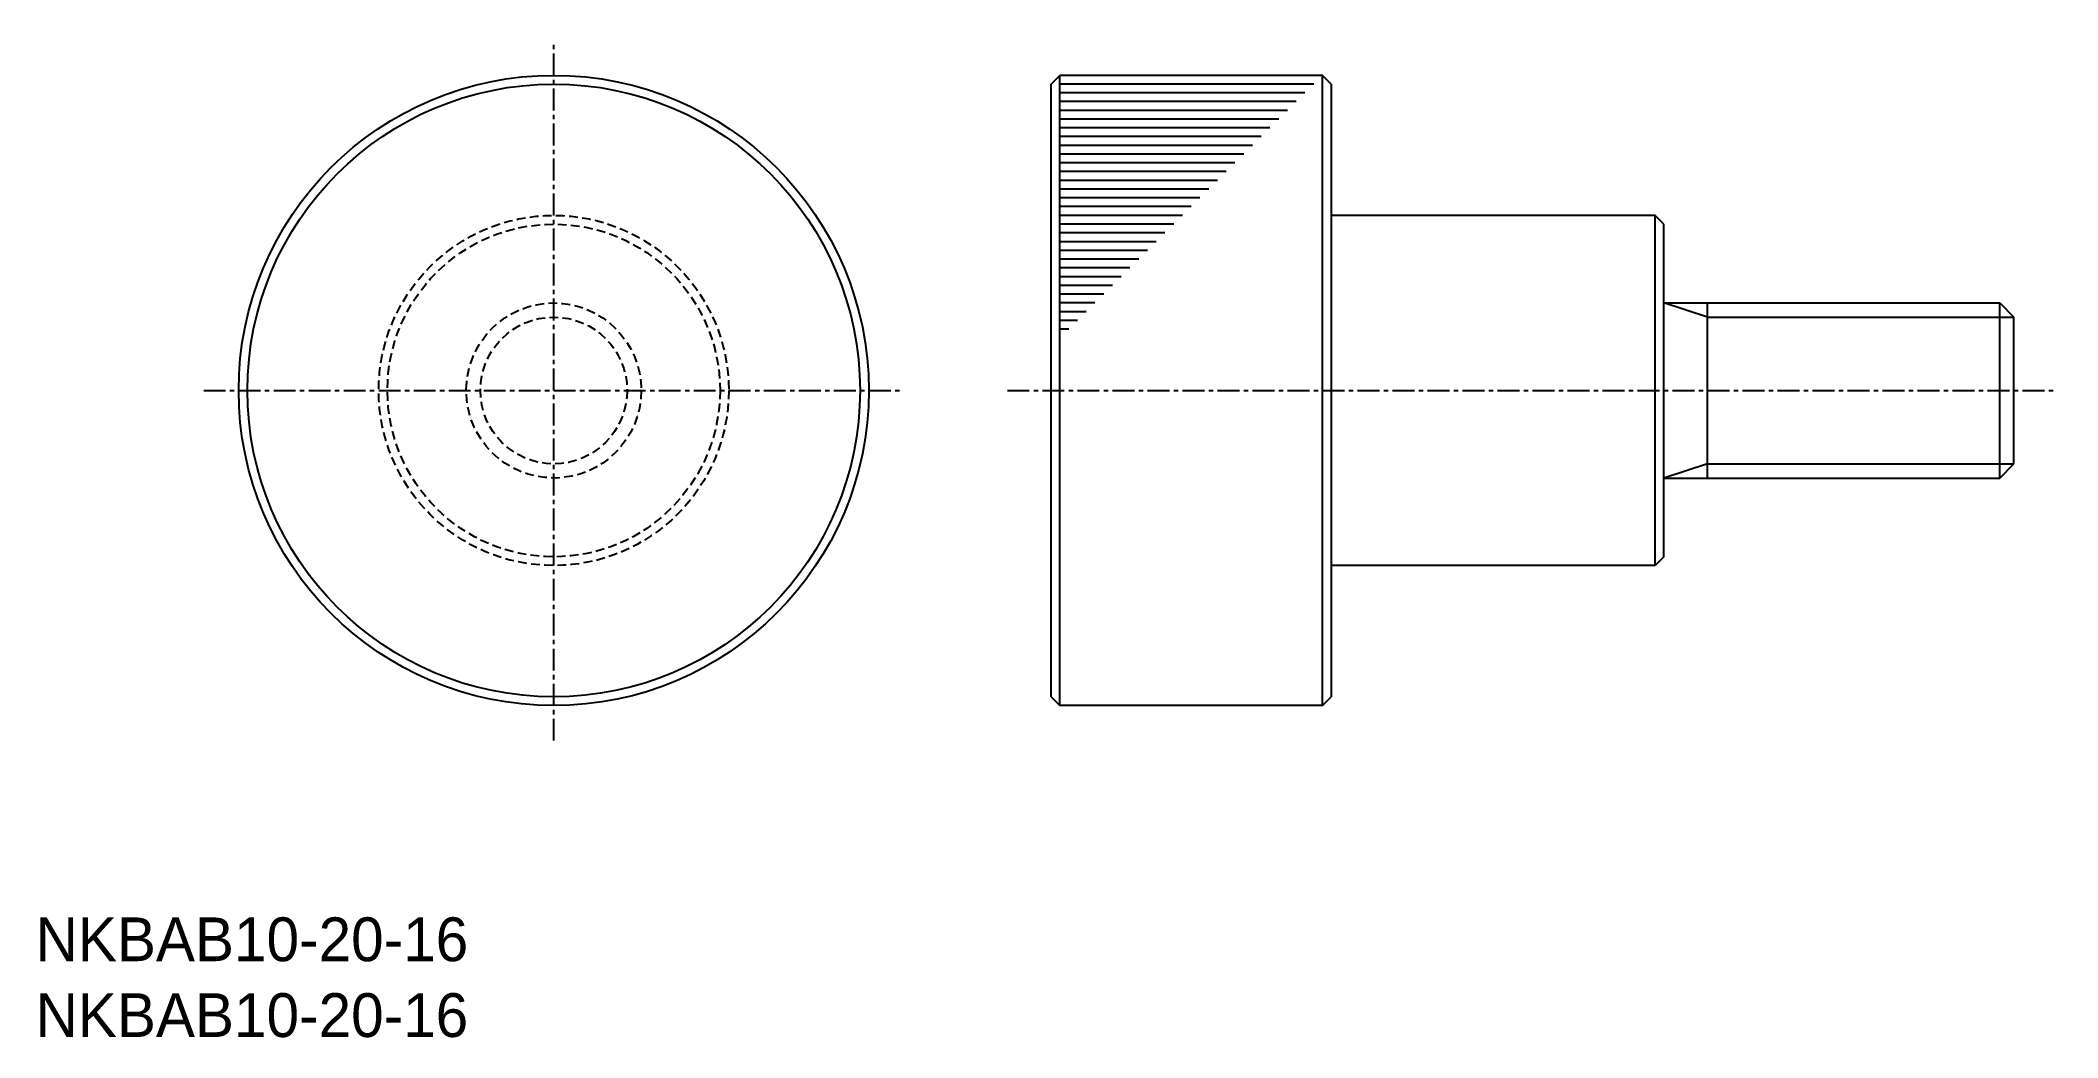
# Model space of a CAD drawing. Extents: x -9 to 106, y -9 to 48.
import ezdxf

# ---------------------------------------------------------------- set-up
doc = ezdxf.new("R2010")
doc.units = 0
doc.linetypes.add('CENTER', pattern=[2, 1.25, -0.25, 0.25, -0.25])
doc.linetypes.add('DASHED', pattern=[0.75, 0.5, -0.25])
doc.layers.get('0').update_dxf_attribs({"linetype": 'CONTINUOUS'})
doc.layers.add('CENTER', color=1, linetype='CENTER')

msp = doc.modelspace()

# ---------------------------------------------------------------- linework, layer by layer
at = {"color": 7, "linetype": 'CONTINUOUS'}
for p, q in [((48.75, 45), (49.25, 45.5)), ((48.75, 10), (48.75, 45)), ((64.25, 45.5), (49.25, 45.5)), ((49.25, 9.5), (49.25, 45.5)), ((64.25, 45.5), (49.25, 45.5)), ((63.75, 45), (49.25, 45)), ((64.25, 9.5), (64.25, 45.5)), ((64.75, 45), (64.25, 45.5)), ((64.75, 45), (64.75, 10)), ((63.25, 44.5), (49.25, 44.5)), ((62.75, 44), (49.25, 44)), ((62.25, 43.5), (49.25, 43.5)), ((61.75, 43), (49.25, 43)), ((61.25, 42.5), (49.25, 42.5)), ((60.75, 42), (49.25, 42)), ((60.25, 41.5), (49.25, 41.5)), ((59.75, 41), (49.25, 41)), ((59.25, 40.5), (49.25, 40.5)), ((58.75, 40), (49.25, 40)), ((58.25, 39.5), (49.25, 39.5)), ((57.75, 39), (49.25, 39)), ((57.25, 38.5), (49.25, 38.5)), ((56.75, 38), (49.25, 38)), ((56.25, 37.5), (49.25, 37.5)), ((55.75, 37), (49.25, 37)), ((83.25, 37.5), (64.75, 37.5)), ((83.25, 17.5), (83.25, 37.5)), ((83.75, 37), (83.25, 37.5)), ((83.75, 18), (83.75, 37)), ((55.25, 36.5), (49.25, 36.5)), ((54.75, 36), (49.25, 36)), ((54.25, 35.5), (49.25, 35.5)), ((53.75, 35), (49.25, 35)), ((53.25, 34.5), (49.25, 34.5)), ((52.75, 34), (49.25, 34)), ((52.25, 33.5), (49.25, 33.5)), ((51.75, 33), (49.25, 33)), ((51.25, 32.5), (49.25, 32.5)), ((83.75, 32.5), (102.94, 32.5)), ((86.25, 22.5), (86.25, 32.5)), ((102.94, 22.5), (102.94, 32.5)), ((102.94, 32.5), (103.75, 31.69)), ((50.75, 32), (49.25, 32)), ((50.25, 31.5), (49.25, 31.5)), ((103.75, 23.31), (103.75, 31.69)), ((49.75, 31), (49.25, 31)), ((103.75, 27.5), (103.75, 27.5)), ((103.75, 26.88), (103.75, 26.88)), ((102.94, 22.5), (103.75, 23.31)), ((83.75, 22.5), (102.94, 22.5)), ((83.25, 17.5), (64.75, 17.5)), ((83.75, 18), (83.25, 17.5)), ((48.75, 10), (49.25, 9.5)), ((64.25, 9.5), (49.25, 9.5)), ((64.25, 9.5), (49.25, 9.5)), ((64.25, 9.5), (64.75, 10))]:
    msp.add_line(p, q, dxfattribs=at)
at = {"color": 3, "linetype": 'CONTINUOUS'}
for p, q in [((86.25, 31.69), (83.75, 32.5)), ((86.25, 31.69), (103.75, 31.69)), ((86.25, 23.31), (83.75, 22.5)), ((86.25, 23.31), (103.75, 23.31))]:
    msp.add_line(p, q, dxfattribs=at)
at = {"color": 7, "linetype": 'CONTINUOUS'}
for radius in [18, 17.5]:
    msp.add_circle((20.33, 27.5), radius, dxfattribs=at)
at = {"color": 3, "linetype": 'DASHED'}
for radius in [10, 9.5, 5, 4.19]:
    msp.add_circle((20.33, 27.5), radius, dxfattribs=at)
at = {"layer": 'CENTER', "color": 1, "linetype": 'CENTER'}
for p, q in [((20.33, 7.5), (20.33, 47.5)), ((0.33, 27.5), (40.33, 27.5)), ((46.25, 27.5), (106.25, 27.5))]:
    msp.add_line(p, q, dxfattribs=at)

# ---------------------------------------------------------------- texts
at = {"color": 7, "linetype": 'CONTINUOUS'}
for p in [(-9.27, -5.1), (-9.27, -9.43)]:
    msp.add_text('NKBAB10-20-16', height=2.5, dxfattribs=at).set_placement(p)

doc.saveas('drawing.dxf')
